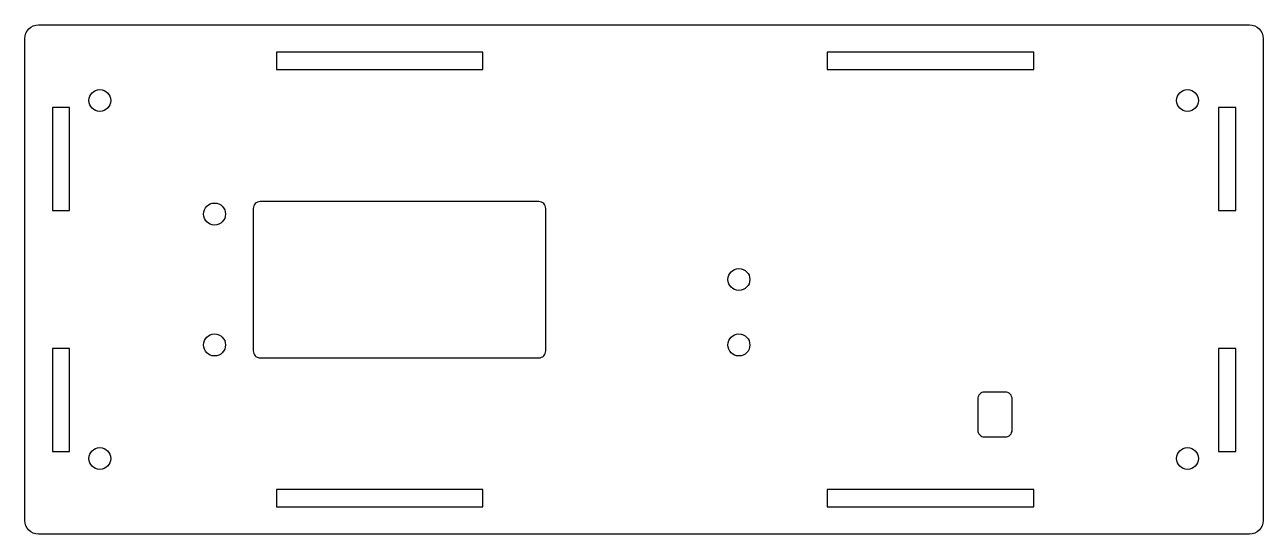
# Model space of a CAD drawing. Header units: millimetres. Extents: x -337 to -157, y 12 to 86.
import ezdxf

# ---------------------------------------------------------------- set-up
doc = ezdxf.new("R2010")
doc.units = ezdxf.units.MM
doc.layers.get('0').update_dxf_attribs({"linetype": 'CONTINUOUS'})

msp = doc.modelspace()

# ---------------------------------------------------------------- linework, layer by layer
for points in [[(-335.04, 11.72, -0.414214), (-337.04, 13.72), (-337.04, 83.72, -0.414214), (-335.04, 85.72), (-159.14, 85.72, -0.414214), (-157.14, 83.72), (-157.14, 13.72, -0.414214), (-159.14, 11.72)], [(-303.86, 59.04), (-303.86, 38.34, 0.414214), (-302.86, 37.34), (-262.36, 37.34, 0.414214), (-261.36, 38.34), (-261.36, 59.04, 0.414214), (-262.36, 60.04), (-302.86, 60.04, 0.414214)], [(-198.61, 31.36), (-198.61, 26.86, 0.414214), (-197.61, 25.86), (-194.61, 25.86, 0.414214), (-193.61, 26.86), (-193.61, 31.36, 0.414214), (-194.61, 32.36), (-197.61, 32.36, 0.414214)]]:
    msp.add_lwpolyline(points, format="xyb", close=True)
for points in [[(-300.48, 81.72), (-300.48, 79.22), (-270.48, 79.22), (-270.48, 81.72)], [(-190.48, 79.22), (-190.48, 81.72), (-220.48, 81.72), (-220.48, 79.22)], [(-330.54, 73.72), (-333.04, 73.72), (-333.04, 58.72), (-330.54, 58.72)], [(-163.64, 58.72), (-161.14, 58.72), (-161.14, 73.72), (-163.64, 73.72)], [(-333.04, 23.72), (-330.54, 23.72), (-330.54, 38.72), (-333.04, 38.72)], [(-163.64, 23.72), (-161.14, 23.72), (-161.14, 38.72), (-163.64, 38.72)], [(-300.48, 18.22), (-300.48, 15.72), (-270.48, 15.72), (-270.48, 18.22)], [(-220.48, 18.22), (-220.48, 15.72), (-190.48, 15.72), (-190.48, 18.22)]]:
    msp.add_lwpolyline(points, close=True)
for centre in [(-326.14, 74.72), (-168.14, 74.72), (-309.48, 58.22), (-233.31, 48.72), (-309.48, 39.22), (-233.31, 39.22), (-326.14, 22.72), (-168.14, 22.72)]:
    msp.add_circle(centre, 1.6)

doc.saveas('drawing.dxf')
